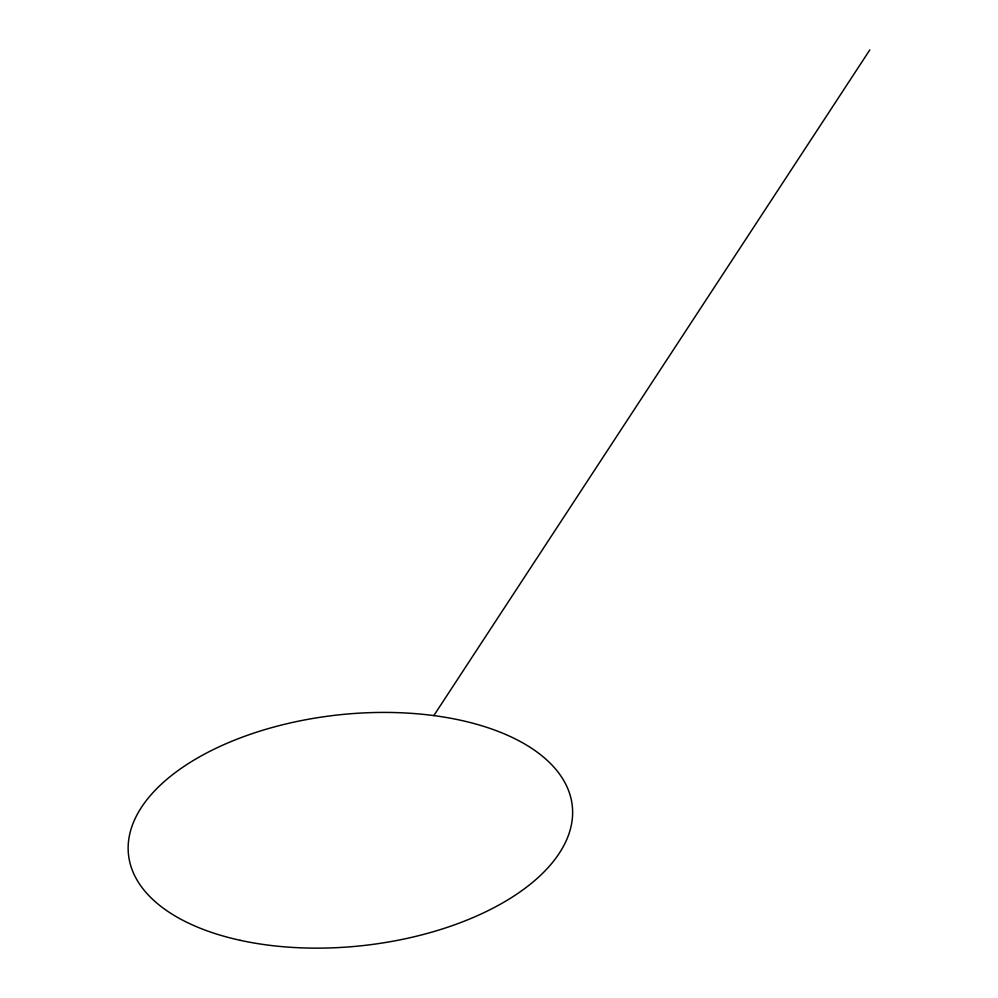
<?xml version="1.0" encoding="UTF-8"?>
<svg xmlns="http://www.w3.org/2000/svg" width="998" height="998" viewBox="0 0 998 998"><rect width="100%" height="100%" fill="white"/><g stroke="black" fill="none" stroke-linecap="round" stroke-linejoin="round"><path stroke-width="1.5" d="M433.843 715.566L869.819 49.9M240.119 940.291A223.228 115.993 -6.3 0 0 572.627 811.873A223.228 115.993 -6.3 0 0 238.422 738.632A223.228 115.993 -6.3 0 0 240.119 940.291"/></g></svg>
